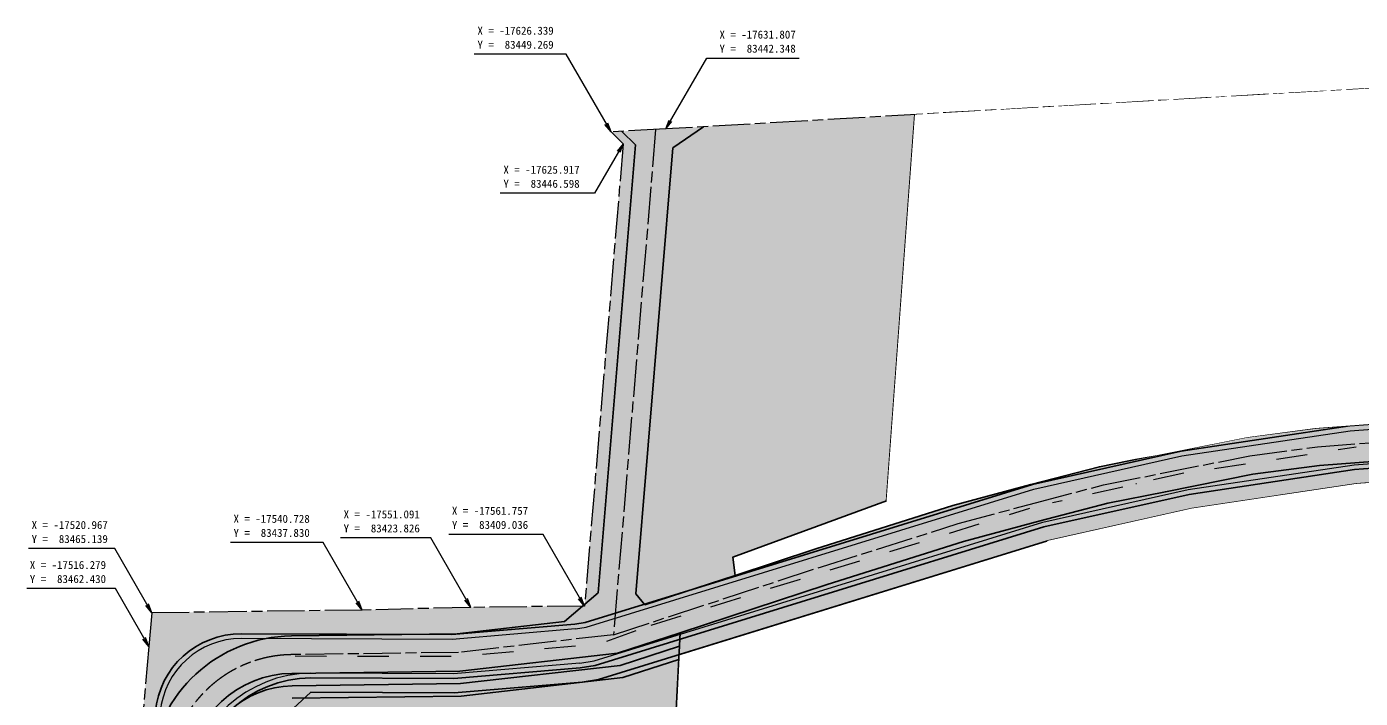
# Model space of a CAD drawing. Units: millimetres at full size, sheet at 1:500; details may follow other scales. Extents: x -417044 to 216158, y -161187 to 194934.
# Drawn here: x -177224 to 36526, y 47127 to 154767 of the extents above; entities that cross this region are included whole.
import ezdxf
from ezdxf.enums import TextEntityAlignment as Align

# ---------------------------------------------------------------- set-up
doc = ezdxf.new("R2010")
doc.units = ezdxf.units.MM
doc.header["$LTSCALE"] = 500
doc.linetypes.add('CHAIN', pattern=[18.5, 12, -1.5, 3.5, -1.5])
for name, color, linetype, lineweight in [('0-0_レイヤ0', 150, 'Continuous', 18), ('1-0_レイヤ0', 33, 'Continuous', 25), ('2-0_レイヤ0', 7, 'Continuous', 13), ('3-0_レイヤ0', 254, 'Continuous', 35)]:
    doc.layers.add(name, color=color, linetype=linetype, lineweight=lineweight)
doc.styles.add('ＭＳ ゴシック', font='')
doc.styles.get('ＭＳ ゴシック').set_extended_font_data('MS Gothic')

msp = doc.modelspace()

# ---------------------------------------------------------------- linework, layer by layer
at = {"layer": '0-0_レイヤ0', "color": 1, "lineweight": 25}
for p, q in [((34824.4, 90786.2), (100272.7, 95632.7)), ((7798.7, 86737.7), (34824.4, 90786.2)), ((35607, 83784.9), (87128.9, 87600.1)), ((9092.7, 79813), (35607, 83784.9)), ((35862.6, 81497.5), (81148.8, 84851)), ((9515.4, 77550.6), (35862.6, 81497.5)), ((-109061, 57339.4), (-89354.7, 59004.8)), ((-109061, 57339.4), (-142819.3, 57472.4)), ((-88487.2, 52013.1), (-108777.9, 50298.2)), ((-108777.9, 50298.2), (-131662.6, 50388.4)), ((-88203.7, 49728.8), (-108685.4, 47997.8)), ((-148295.2, 32945.7), (-131654.5, 48088.3)), ((-108685.4, 47997.8), (-131654.5, 48088.3))]:
    msp.add_line(p, q, dxfattribs=at)
at = {"layer": '0-0_レイヤ0'}
for p, q in [((34910, 90020.5), (86148.1, 93814.7)), ((7940.3, 85980.3), (34910, 90020.5)), ((35521.4, 84550.7), (86554.3, 88329.7)), ((23069.4, 85466), (28014.2, 86206.8)), ((35851.7, 87380.9), (32959.1, 86947.5)), ((8951.1, 80570.4), (35521.4, 84550.7)), ((13179.8, 83984.5), (18124.6, 84725.3)), ((-89259.8, 58240.1), (-109030.1, 56569.2)), ((-79586.1, 57963.7), (-84286.5, 56258.8)), ((-109030.1, 56569.2), (-142822.4, 56702.4)), ((-134176.6, 53918.3), (-129176.6, 53898.6)), ((-124176.7, 53878.9), (-119176.7, 53859.2)), ((-109176.8, 53819.8), (-114176.8, 53839.5)), ((-104192.7, 54218.3), (-99210.5, 54639.3)), ((-89246, 55481.5), (-94228.2, 55060.4)), ((-88582, 52777.8), (-108808.9, 51068.3)), ((-108808.9, 51068.3), (-131665.1, 51158.4))]:
    msp.add_line(p, q, dxfattribs=at)
at = {"layer": '0-0_レイヤ0', "color": 1, "lineweight": 25}
for centre, radius, start, end in [((-142873.6, 43702.5), 13770, 89.77423, 174.82884), ((-131459.7, 31159.4), 19230, 90.60481, 173.99826)]:
    msp.add_arc(centre, radius, start, end, dxfattribs=at)
at = {"layer": '0-0_レイヤ0'}
for centre, radius, start, end in [((-142873.6, 43702.5), 13000, 89.77423, 174.82884), ((-131459.7, 31159.4), 20000, 90.58867, 174.0144)]:
    msp.add_arc(centre, radius, start, end, dxfattribs=at)
at = {"layer": '1-0_レイヤ0', "linetype": 'CHAIN', "lineweight": 13}
for p, q in [((-76418.6, 138291.2), (-83169.9, 57314.9)), ((-83169.9, 57314.9), (-108012.8, 54489.1)), ((-108012.8, 54489.1), (-134743.6, 54126.4))]:
    msp.add_line(p, q, dxfattribs=at)
at = {"layer": '1-0_レイヤ0'}
for p, q in [((-81846.1, 137987.9), (-79633, 135843.9)), ((-68741.1, 138729.3), (-73653.8, 135345.4)), ((-79633, 135843.9), (-85621.6, 64016.1)), ((-85621.6, 64016.1), (-91030, 59440.2)), ((-82527.8, 54368.6), (-107822.5, 51491.4)), ((-107822.5, 51491.4), (-134702.9, 51126.7)), ((-82099.7, 52404.4), (-107695.6, 49492.9)), ((-107695.6, 49492.9), (-134675.8, 49126.9))]:
    msp.add_line(p, q, dxfattribs=at)
for points in [[(-91030, 59440.2), (-108203.2, 57486.8), (-134784.3, 57126.1)], [(-81671.7, 50440.2), (-107568.7, 47494.4), (-134648.7, 47127.1)]]:
    msp.add_lwpolyline(points, dxfattribs=at)
for radius in [23000, 17000, 15000]:
    msp.add_arc((-134472.3, 34128.2), radius, 90.77729, 174.82884, dxfattribs=at)
at = {"layer": '1-0_レイヤ0', "linetype": 'CHAIN', "lineweight": 13}
msp.add_arc((-134472.3, 34128.2), 20000, 90.77729, 174.82884, dxfattribs=at)
at = {"layer": '2-0_レイヤ0'}
for p, q in [((-83568.3, 137891.6), (-84534.8, 139065.7)), ((-83568.3, 137891.6), (-84101.8, 139315.7)), ((-74761.7, 138383.7), (-74228.2, 139807.8)), ((-74761.7, 138383.7), (-73795.2, 139557.8)), ((-81626.1, 136010.1), (-82592.6, 134836.1)), ((-81626.1, 136010.1), (-82159.6, 134586.1)), ((-157158.6, 60822.9), (-158125.1, 61997)), ((-157158.6, 60822.9), (-157692.1, 62247)), ((-123453, 61280.2), (-124419.5, 62454.3)), ((-123453, 61280.2), (-123986.5, 62704.3)), ((-106036.8, 61702.5), (-107003.3, 62876.6)), ((-106036.8, 61702.5), (-106570.2, 63126.6)), ((-87803.3, 61920.6), (-88769.8, 63094.7)), ((-87803.3, 61920.6), (-88336.8, 63344.7)), ((-157639.1, 55429.9), (-158605.6, 56603.9)), ((-157639.1, 55429.9), (-158172.6, 56853.9))]:
    msp.add_line(p, q, dxfattribs=at)
for points in [[(-83568.3, 137891.6), (-90760.5, 150348.9), (-105475.9, 150348.9)], [(-74761.7, 138383.7), (-68215.8, 149721.5), (-53432.8, 149721.5)], [(-81626.1, 136010.1), (-86211.4, 128068.2), (-101314.3, 128068.2)], [(-106036.8, 61702.5), (-112463.2, 72833.4), (-126927.7, 72833.4)], [(-87803.3, 61920.6), (-94432.4, 73402.6), (-109569.8, 73402.6)], [(-157158.6, 60822.9), (-163111.2, 71133.2), (-176932.6, 71133.2)], [(-123453, 61280.2), (-129709.7, 72117.2), (-144571.5, 72117.2)], [(-157639.1, 55429.9), (-163004.3, 64722.7), (-177224, 64722.7)]]:
    msp.add_lwpolyline(points, dxfattribs=at)
at = {"layer": '3-0_レイヤ0'}
for points in [[(-87803.3, 61920.6), (-81626.1, 136010.1), (-74761.7, 138383.7)], [(-81626.1, 136010.1), (-83568.3, 137891.6), (-74761.7, 138383.7)], [(19291.1, 83041.2), (29970, 84465.3), (88671.7, 88864.3)], [(88671.7, 88864.3), (81148.8, 84851), (35862.6, 81497.5)], [(40305.7, -100430.5), (36072.3, -100205.2), (52628.7, 82739.1)], [(-72491.4, 57649), (-27080, 72246.9), (-3947.9, 78398)], [(-13588.6, 72365.8), (-72491.4, 57649), (-3947.9, 78398)], [(-27080, 72246.9), (-14762.6, 75572.1), (-3947.9, 78398)], [(9515.4, 77550.6), (-13588.6, 72365.8), (-3947.9, 78398)], [(-13588.6, 72365.8), (-72678.3, 54138.2), (-72491.4, 57649)], [(-72491.4, 57649), (-48921.7, 65352.7), (-27080, 72246.9)], [(-175606.6, -143023.1), (-170483.4, -88887.5), (-87803.3, 61920.6)], [(-170483.4, -88887.5), (-157639.1, 55429.9), (-87803.3, 61920.6)], [(-157639.1, 55429.9), (-123453, 61280.2), (-87803.3, 61920.6)], [(-157639.1, 55429.9), (-157158.6, 60822.9), (-123453, 61280.2)], [(-123453, 61280.2), (-106036.8, 61702.5), (-87803.3, 61920.6)], [(-170483.4, -88887.5), (-163297.7, -8148), (-157639.1, 55429.9)], [(-163297.7, -8148), (-162892.5, -3592), (-157639.1, 55429.9)]]:
    msp.add_solid(points, dxfattribs=at)

# ---------------------------------------------------------------- texts
at = {"layer": '2-0_レイヤ0', "style": 'ＭＳ ゴシック'}
for s, p in [('X = -17626.339', (-104975.9, 153098.9)), ('X = -17631.807', (-66182.8, 152471.5)), ('Y =  83449.269', (-104975.9, 150848.9)), ('Y =  83442.348', (-66182.8, 150221.5)), ('X = -17625.917', (-100814.3, 130818.2)), ('Y =  83446.598', (-100814.3, 128568.2)), ('X = -17551.091', (-126427.7, 75583.4)), ('X = -17561.757', (-109069.8, 76152.6)), ('X = -17520.967', (-176432.6, 73883.2)), ('X = -17540.728', (-144071.5, 74867.2)), ('Y =  83423.826', (-126427.7, 73333.4)), ('Y =  83409.036', (-109069.8, 73902.6)), ('Y =  83465.139', (-176432.6, 71633.2)), ('Y =  83437.830', (-144071.5, 72617.2)), ('X = -17516.279', (-176724, 67472.7)), ('Y =  83462.430', (-176724, 65222.7))]:
    msp.add_text(s, height=1283, dxfattribs=at).set_placement(p, align=Align.BOTTOM_LEFT)

# ---------------------------------------------------------------- next in the draw order: wipeouts: each hides what was drawn before it
at = {"color": 7}
for points in [[(-50756.8, 71065.2), (-63691.8, 66837.5), (-64063.4, 69739.6), (-64063.4, 69739.6)], [(-72678.3, 54138.2), (-73150.5, 45265.3), (-58489.1, 44119.3), (-58489.1, 44119.3)]]:
    msp.add_wipeout(points, dxfattribs=at)

# ---------------------------------------------------------------- next in the draw order: wipeouts: each hides what was drawn before it
msp.add_wipeout([(-28765.7, 78006.6), (-50756.8, 71065.2), (-64063.4, 69739.6), (-64063.4, 69739.6)], dxfattribs=at)

# ---------------------------------------------------------------- next in the draw order: wipeouts: each hides what was drawn before it
msp.add_wipeout([(-16302.9, 81371.1), (-28765.7, 78006.6), (-64063.4, 69739.6), (-64063.4, 69739.6)], dxfattribs=at)

# ---------------------------------------------------------------- next in the draw order: wipeouts: each hides what was drawn before it
msp.add_wipeout([(4113, 86127.6), (-5295.4, 84247.3), (-39405.4, 78754), (-39405.4, 78754)], dxfattribs=at)

# ---------------------------------------------------------------- next in the draw order: linework, layer by layer
at = {"layer": '0-0_レイヤ0'}
for p, q in [((654.4, 81526.8), (542.7, 81501.8)), ((8237.2, 83228.5), (3358.6, 82133.7))]:
    msp.add_line(p, q, dxfattribs=at)
at = {"layer": '3-0_レイヤ0'}
for points in [[(-3947.9, 78398), (19291.1, 83041.2), (88671.7, 88864.3)], [(-3947.9, 78398), (88671.7, 88864.3), (35862.6, 81497.5)], [(-3947.9, 78398), (5288.6, 80243.9), (19291.1, 83041.2)], [(35862.6, 81497.5), (9515.4, 77550.6), (-3947.9, 78398)]]:
    msp.add_solid(points, dxfattribs=at)

# ---------------------------------------------------------------- next in the draw order: wipeouts: each hides what was drawn before it
at = {"color": 7}
msp.add_wipeout([(-5295.4, 84247.3), (-16302.9, 81371.1), (-64063.4, 69739.6), (-64063.4, 69739.6)], dxfattribs=at)

# ---------------------------------------------------------------- next in the draw order: wipeouts: each hides what was drawn before it
msp.add_wipeout([(-5295.4, 84247.3), (-64063.4, 69739.6), (-39405.4, 78754), (-39405.4, 78754)], dxfattribs=at)

# ---------------------------------------------------------------- next in the draw order: linework, layer by layer
at = {"layer": '0-0_レイヤ0', "color": 1, "lineweight": 25}
for p, q in [((-15991.4, 81398.9), (7798.7, 86737.7)), ((-14180.3, 74590.2), (9092.7, 79813))]:
    msp.add_line(p, q, dxfattribs=at)
at = {"layer": '0-0_レイヤ0'}
for p, q in [((-15793.3, 80654.2), (7940.3, 85980.3)), ((-14378.4, 75334.9), (8951.1, 80570.4)), ((-6398.7, 79944), (-1520.1, 81038.9)), ((-16482.8, 77563.6), (-19778.5, 76547)), ((-12793.2, 78509.1), (-11277.4, 78849.2)), ((-29334.2, 73599.3), (-24556.4, 75073.1))]:
    msp.add_line(p, q, dxfattribs=at)
at = {"layer": '2-0_レイヤ0', "color": 214, "lineweight": 25}
msp.add_line((-39405.4, 78754), (-34855.4, 140673.9), dxfattribs=at)
at = {"layer": '3-0_レイヤ0'}
for points in [[(-74761.7, 138383.7), (-34855.4, 140673.9), (-39405.4, 78754)], [(-28765.7, 78006.6), (-16302.9, 81371.1), (-5295.4, 84247.3)]]:
    msp.add_solid(points, dxfattribs=at)

# ---------------------------------------------------------------- next in the draw order: wipeouts: each hides what was drawn before it
at = {"color": 7}
msp.add_wipeout([(-13588.6, 72365.8), (-72678.3, 54138.2), (-58489.1, 44119.3), (-58489.1, 44119.3)], dxfattribs=at)

# ---------------------------------------------------------------- next in the draw order: linework, layer by layer
at = {"layer": '0-0_レイヤ0'}
for p, q in [((-67557, 61808.6), (-62779.1, 63282.4)), ((-77112.7, 58860.9), (-72334.8, 60334.7))]:
    msp.add_line(p, q, dxfattribs=at)
at = {"layer": '1-0_レイヤ0'}
for p, q in [((-73653.8, 135345.4), (-79614.2, 63855)), ((-82527.8, 54368.6), (-72491.4, 57649)), ((-82099.7, 52404.4), (-72605.4, 55507.6)), ((-81671.7, 50440.2), (-72719.4, 53366.2))]:
    msp.add_line(p, q, dxfattribs=at)
msp.add_lwpolyline([(-79614.2, 63855), (-78141.7, 62114.6), (-63691.8, 66837.5)], dxfattribs=at)
at = {"layer": '2-0_レイヤ0', "color": 214, "lineweight": 25}
msp.add_line((-73150.5, 45265.3), (-72491.4, 57649), dxfattribs=at)
at = {"layer": '3-0_レイヤ0'}
for points in [[(-87803.3, 61920.6), (-74761.7, 138383.7), (-63691.8, 66837.5)], [(-74761.7, 138383.7), (-64063.4, 69739.6), (-63691.8, 66837.5)], [(-63691.8, 66837.5), (-72491.4, 57649), (-87803.3, 61920.6)], [(-72491.4, 57649), (-175606.6, -143023.1), (-87803.3, 61920.6)], [(-72491.4, 57649), (-73150.5, 45265.3), (-175606.6, -143023.1)]]:
    msp.add_solid(points, dxfattribs=at)

# ---------------------------------------------------------------- next in the draw order: wipeouts: each hides what was drawn before it
at = {"color": 7}
msp.add_wipeout([(-13588.6, 72365.8), (-58489.1, 44119.3), (-53401.2, 34227.8), (-53401.2, 34227.8)], dxfattribs=at)

# ---------------------------------------------------------------- next in the draw order: wipeouts: each hides what was drawn before it
msp.add_wipeout([(-13588.6, 72365.8), (-53401.2, 34227.8), (-40628.5, 30235.6), (-40628.5, 30235.6)], dxfattribs=at)

# ---------------------------------------------------------------- next in the draw order: linework, layer by layer
at = {"layer": '0-0_レイヤ0', "color": 1, "lineweight": 25}
msp.add_line((-13588.6, 72365.8), (9515.4, 77550.6), dxfattribs=at)
at = {"layer": '0-0_レイヤ0'}
for p, q in [((-38889.9, 70651.6), (-34112.1, 72125.5)), ((-48445.6, 67703.9), (-43667.8, 69177.8)), ((-58001.3, 64756.3), (-53223.4, 66230.1))]:
    msp.add_line(p, q, dxfattribs=at)
at = {"layer": '0-0_レイヤ0', "color": 1, "lineweight": 25}
for points in [[(-89354.7, 59004.8), (-87716.4, 59273.6), (-15991.4, 81398.9)], [(-88487.2, 52013.1), (-86101.5, 52404.4), (-14180.3, 74590.2)], [(-88203.7, 49728.8), (-85573.9, 50160.2), (-13588.6, 72365.8)]]:
    msp.add_lwpolyline(points, dxfattribs=at)
at = {"layer": '0-0_レイヤ0'}
for points in [[(-89259.8, 58240.1), (-87539.8, 58522.3), (-15793.3, 80654.2)], [(-88582, 52777.8), (-86278.2, 53155.7), (-14378.4, 75334.9)]]:
    msp.add_lwpolyline(points, dxfattribs=at)
at = {"layer": '1-0_レイヤ0', "linetype": 'CHAIN', "lineweight": 13}
msp.add_line((-83169.9, 57314.9), (-49839.3, 68208.9), dxfattribs=at)
msp.add_lwpolyline([(-49839.3, 68208.9), (-27922.9, 75126.7), (-15532.8, 78471.6), (-4621.7, 81322.6), (4700.8, 83185.7), (18798.5, 86002.1), (29659.4, 87450.4), (89470.9, 91932.6)], dxfattribs=at)
at = {"layer": '2-0_レイヤ0', "color": 214, "lineweight": 25}
msp.add_line((-72491.4, 57649), (-48921.7, 65352.7), dxfattribs=at)
at = {"layer": '2-0_レイヤ0', "color": 1, "linetype": 'CHAIN', "lineweight": 18}
msp.add_lwpolyline([(58771.9, 146046.9), (-74761.7, 138383.7), (-83568.3, 137891.6), (-81626.1, 136010.1), (-87803.3, 61920.6), (-106036.8, 61702.5), (-123453, 61280.2), (-157158.6, 60822.9), (-157639.1, 55429.9), (-162892.5, -3592), (-163297.7, -8148), (-170023.2, -83704), (-170483.4, -88887.5)], dxfattribs=at)
at = {"layer": '2-0_レイヤ0', "color": 214, "lineweight": 25}
for points in [[(-63691.8, 66837.5), (-50756.8, 71065.2), (-28765.7, 78006.6), (-16302.9, 81371.1), (-5295.4, 84247.3), (4113, 86127.6), (18305.8, 88962.9), (29348.8, 90435.5), (79828.8, 94218.4)], [(-48921.7, 65352.7), (-27080, 72246.9), (-14762.6, 75572.1), (-3947.9, 78398), (5288.6, 80243.9), (19291.1, 83041.2), (29970, 84465.3), (88671.7, 88864.3)], [(-39405.4, 78754), (-64063.4, 69739.6), (-63691.8, 66837.5)]]:
    msp.add_lwpolyline(points, dxfattribs=at)
at = {"layer": '3-0_レイヤ0'}
for points in [[(-74761.7, 138383.7), (-39405.4, 78754), (-64063.4, 69739.6)], [(-63691.8, 66837.5), (-28765.7, 78006.6), (-5295.4, 84247.3)], [(-63691.8, 66837.5), (5288.6, 80243.9), (-3947.9, 78398)], [(-63691.8, 66837.5), (-3947.9, 78398), (-14762.6, 75572.1)], [(-63691.8, 66837.5), (-50756.8, 71065.2), (-28765.7, 78006.6)], [(-63691.8, 66837.5), (-14762.6, 75572.1), (-27080, 72246.9)], [(-63691.8, 66837.5), (-27080, 72246.9), (-48921.7, 65352.7)], [(-63691.8, 66837.5), (-48921.7, 65352.7), (-72491.4, 57649)]]:
    msp.add_solid(points, dxfattribs=at)

# ---------------------------------------------------------------- next in the draw order: wipeouts: each hides what was drawn before it
at = {"color": 7}
msp.add_wipeout([(-39405.4, 78754), (-34855.4, 140673.9), (58771.9, 146046.9), (58771.9, 146046.9)], dxfattribs=at)

# ---------------------------------------------------------------- next in the draw order: wipeouts: each hides what was drawn before it
msp.add_wipeout([(58771.9, 146046.9), (79828.8, 94218.4), (29348.8, 90435.5), (29348.8, 90435.5)], dxfattribs=at)

# ---------------------------------------------------------------- next in the draw order: wipeouts: each hides what was drawn before it
msp.add_wipeout([(58771.9, 146046.9), (29348.8, 90435.5), (18305.8, 88962.9), (18305.8, 88962.9)], dxfattribs=at)

# ---------------------------------------------------------------- next in the draw order: wipeouts: each hides what was drawn before it
msp.add_wipeout([(-39405.4, 78754), (58771.9, 146046.9), (18305.8, 88962.9), (18305.8, 88962.9)], dxfattribs=at)

# ---------------------------------------------------------------- next in the draw order: wipeouts: each hides what was drawn before it
for points in [[(18305.8, 88962.9), (4113, 86127.6), (-39405.4, 78754), (-39405.4, 78754)], [(36072.3, -100205.2), (52628.7, 82739.1), (35862.6, 81497.5), (35862.6, 81497.5)]]:
    msp.add_wipeout(points, dxfattribs=at)

# ---------------------------------------------------------------- next in the draw order: linework, layer by layer
at = {"layer": '3-0_レイヤ0'}
for points in [[(-5295.4, 84247.3), (18305.8, 88962.9), (79828.8, 94218.4)], [(-5295.4, 84247.3), (79828.8, 94218.4), (88671.7, 88864.3)], [(18305.8, 88962.9), (29348.8, 90435.5), (79828.8, 94218.4)], [(-5295.4, 84247.3), (4113, 86127.6), (18305.8, 88962.9)], [(-5295.4, 84247.3), (88671.7, 88864.3), (29970, 84465.3)], [(-5295.4, 84247.3), (29970, 84465.3), (19291.1, 83041.2)]]:
    msp.add_solid(points, dxfattribs=at)

# ---------------------------------------------------------------- next in the draw order: wipeouts: each hides what was drawn before it
at = {"color": 7}
msp.add_wipeout([(35862.6, 81497.5), (9515.4, 77550.6), (-13588.6, 72365.8), (-13588.6, 72365.8)], dxfattribs=at)

# ---------------------------------------------------------------- next in the draw order: wipeouts: each hides what was drawn before it
msp.add_wipeout([(36072.3, -100205.2), (35862.6, 81497.5), (-13588.6, 72365.8), (-13588.6, 72365.8)], dxfattribs=at)

# ---------------------------------------------------------------- next in the draw order: wipeouts: each hides what was drawn before it
msp.add_wipeout([(36072.3, -100205.2), (-13588.6, 72365.8), (-40628.5, 30235.6), (-40628.5, 30235.6)], dxfattribs=at)

# ---------------------------------------------------------------- next in the draw order: linework, layer by layer
at = {"layer": '3-0_レイヤ0'}
for points in [[(-63691.8, 66837.5), (-5295.4, 84247.3), (19291.1, 83041.2)], [(-63691.8, 66837.5), (19291.1, 83041.2), (5288.6, 80243.9)]]:
    msp.add_solid(points, dxfattribs=at)

doc.saveas('drawing.dxf')
